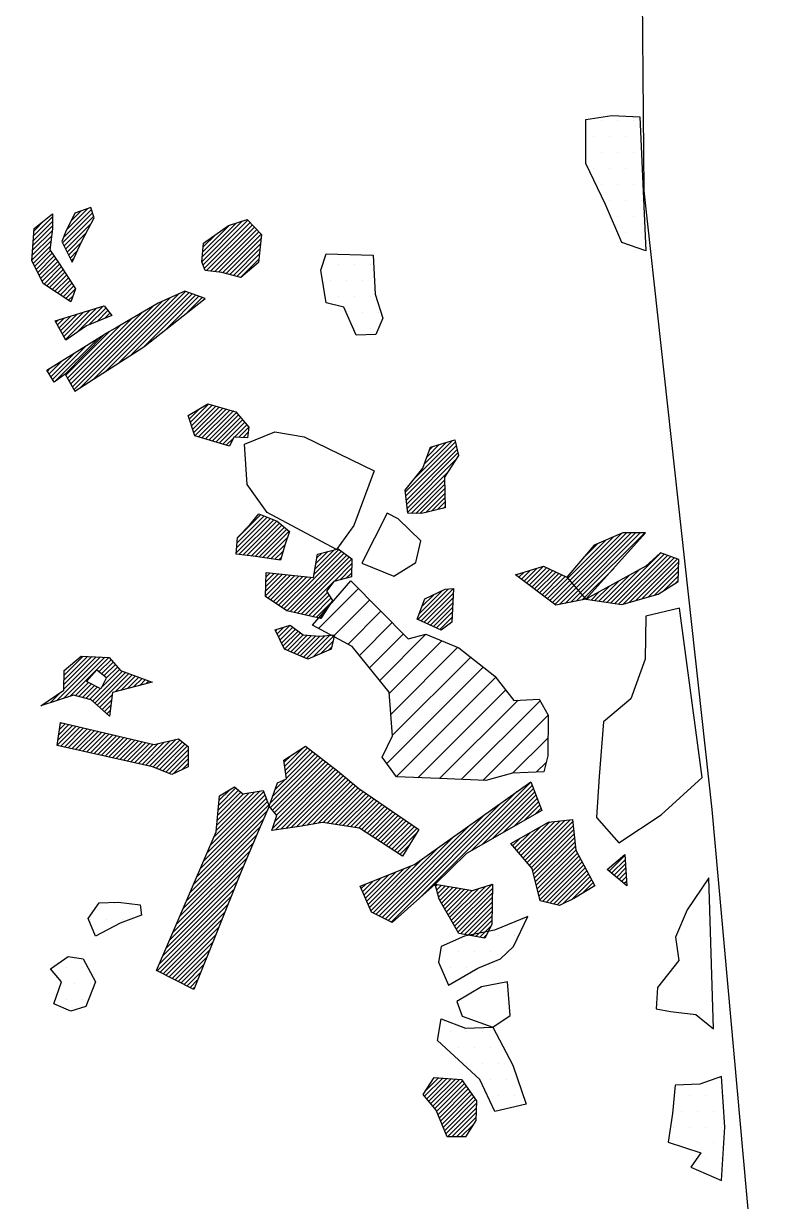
# Model space of a CAD drawing. Header units: metres. Extents: x -8.98 to -4.82, y -17.36 to -14.04.
# Drawn here: x -5.415 to -4.819, y -16.646 to -15.724 of the extents above; entities that cross this region are included whole.
import ezdxf

# ---------------------------------------------------------------- set-up
doc = ezdxf.new("R2010")
doc.units = ezdxf.units.M
doc.header["$LTSCALE"] = 25
doc.header["$MEASUREMENT"] = 0
doc.linetypes.add('STRICHPUNKTX2', pattern=[2, 1, -0.5, 0, -0.5])
doc.layers.get('0').update_dxf_attribs({"linetype": 'CONTINUOUS'})
for name, color, linetype in [('FEUER', 1, 'CONTINUOUS'), ('GRABUNGSGRENZE', 3, 'STRICHPUNKTX2'), ('KNOCHEN', 2, 'CONTINUOUS'), ('KNOCHENSCHRAFF', 2, 'CONTINUOUS'), ('STEINE', 4, 'CONTINUOUS'), ('STEINESCHRAFF', 4, 'CONTINUOUS')]:
    doc.layers.add(name, color=color, linetype=linetype)

# ---------------------------------------------------------------- blocks, each defined once
blk = doc.blocks.new('*X9')
at = {"color": 0}
for p, q in [((-527.567, -1591.055), (-524.366, -1587.854)), ((-527.527, -1590.662), (-524.88, -1588.015)), ((-527.47, -1591.312), (-523.954, -1587.796)), ((-527.371, -1591.567), (-523.78, -1587.976)), ((-527.487, -1590.268), (-525.393, -1588.175)), ((-527.446, -1589.874), (-526.501, -1588.929)), ((-527.187, -1591.736), (-523.607, -1588.157)), ((-526.869, -1591.772), (-523.434, -1588.337)), ((-526.552, -1591.808), (-523.261, -1588.517)), ((-526.234, -1591.844), (-523.088, -1588.698)), ((-525.926, -1591.889), (-522.915, -1588.878)), ((-525.648, -1591.965), (-522.92, -1589.237)), ((-525.371, -1592.041), (-522.965, -1589.636)), ((-525.093, -1592.117), (-523.011, -1590.035)), ((-524.816, -1592.193), (-523.057, -1590.435)), ((-524.538, -1592.269), (-523.103, -1590.834)), ((-528.537, -1603.339), (-527.781, -1602.583)), ((-528.45, -1603.606), (-527.029, -1602.185)), ((-528.364, -1603.873), (-526.752, -1602.262)), ((-528.277, -1604.14), (-526.475, -1602.338)), ((-528.19, -1604.407), (-526.199, -1602.415)), ((-528.099, -1604.669), (-525.922, -1602.492)), ((-527.827, -1604.75), (-525.645, -1602.569)), ((-527.555, -1604.832), (-525.368, -1602.646)), ((-527.283, -1604.913), (-525.092, -1602.722)), ((-527.011, -1604.995), (-524.85, -1602.834)), ((-526.739, -1605.077), (-524.689, -1603.027)), ((-526.467, -1605.158), (-524.528, -1603.219)), ((-526.195, -1605.24), (-524.367, -1603.412)), ((-525.923, -1605.322), (-524.206, -1603.605)), ((-525.013, -1604.765), (-524.045, -1603.797)), ((-524.675, -1604.781), (-523.884, -1603.99)), ((-524.337, -1604.796), (-523.926, -1604.385)), ((-525.651, -1605.403), (-525.086, -1604.838)), ((-523.999, -1604.812), (-523.975, -1604.788)), ((-511.625, -1609.054), (-507.731, -1605.16)), ((-511.588, -1609.371), (-507.66, -1605.443)), ((-510.863, -1607.94), (-507.975, -1605.051)), ((-510.15, -1606.873), (-508.479, -1605.202)), ((-509.939, -1606.309), (-508.984, -1605.353)), ((-509.729, -1605.744), (-509.488, -1605.504)), ((-511.551, -1609.688), (-507.589, -1605.725)), ((-511.514, -1610.005), (-507.517, -1606.008)), ((-511.478, -1610.322), (-507.657, -1606.5)), ((-511.441, -1610.638), (-508.356, -1607.554)), ((-511.165, -1610.716), (-508.579, -1608.13)), ((-510.827, -1610.732), (-508.571, -1608.476)), ((-510.489, -1610.747), (-508.563, -1608.821)), ((-510.067, -1610.679), (-508.555, -1609.167)), ((-509.594, -1610.56), (-508.547, -1609.513)), ((-509.122, -1610.441), (-508.539, -1609.858)), ((-524.843, -1613.434), (-522.441, -1611.032)), ((-524.815, -1613.052), (-522.695, -1610.933)), ((-524.786, -1612.67), (-522.949, -1610.833)), ((-508.65, -1610.322), (-508.531, -1610.204)), ((-524.872, -1613.817), (-522.187, -1611.131)), ((-524.662, -1613.96), (-521.933, -1611.231)), ((-524.345, -1613.997), (-521.679, -1611.33)), ((-524.028, -1614.033), (-521.486, -1611.491)), ((-523.71, -1614.069), (-521.293, -1611.652)), ((-523.397, -1614.109), (-521.101, -1611.813)), ((-523.087, -1614.153), (-520.909, -1611.975)), ((-522.777, -1614.196), (-520.717, -1612.136)), ((-522.467, -1614.24), (-520.871, -1612.644)), ((-522.157, -1614.284), (-521.046, -1613.172)), ((-521.848, -1614.328), (-521.201, -1613.681)), ((-521.132, -1618.208), (-516.623, -1613.699)), ((-520.92, -1618.349), (-516.417, -1613.846)), ((-518.77, -1615.493), (-516.83, -1613.552)), ((-518.7, -1615.069), (-517.235, -1613.604)), ((-518.63, -1614.646), (-517.708, -1613.723)), ((-518.56, -1614.222), (-518.18, -1613.842)), ((-521.538, -1614.371), (-521.355, -1614.188)), ((-520.639, -1618.422), (-516.21, -1613.993)), ((-520.351, -1618.488), (-516.003, -1614.14)), ((-520.064, -1618.554), (-515.811, -1614.301)), ((-517.215, -1616.059), (-515.823, -1614.667)), ((-522.581, -1617.183), (-520.931, -1615.532)), ((-522.572, -1616.82), (-521.25, -1615.497)), ((-522.563, -1616.457), (-521.569, -1615.463)), ((-522.554, -1616.094), (-521.888, -1615.429)), ((-522.544, -1615.731), (-522.207, -1615.394)), ((-522.535, -1615.369), (-522.526, -1615.36)), ((-522.406, -1617.361), (-520.612, -1615.566)), ((-522.194, -1617.502), (-520.292, -1615.601)), ((-521.982, -1617.644), (-519.973, -1615.635)), ((-521.769, -1617.785), (-519.654, -1615.67)), ((-521.557, -1617.926), (-519.335, -1615.704)), ((-516.736, -1615.934), (-515.836, -1615.033)), ((-516.258, -1615.809), (-515.848, -1615.399)), ((-521.344, -1618.067), (-519.016, -1615.739)), ((-519.776, -1618.62), (-517.273, -1616.117)), ((-510.647, -1619.037), (-508.25, -1616.64)), ((-510.404, -1619.147), (-507.867, -1616.61)), ((-519.488, -1618.686), (-517.73, -1616.927)), ((-519.201, -1618.752), (-517.591, -1617.142)), ((-518.913, -1618.818), (-517.453, -1617.357)), ((-510.54, -1618.577), (-508.725, -1616.761)), ((-510.319, -1618.002), (-509.413, -1617.095)), ((-510.161, -1619.258), (-507.878, -1616.974)), ((-509.919, -1619.369), (-507.899, -1617.349)), ((-518.625, -1618.884), (-517.423, -1617.681)), ((-509.676, -1619.48), (-507.92, -1617.724)), ((-509.434, -1619.591), (-507.941, -1618.098)), ((-509.191, -1619.702), (-507.962, -1618.473)), ((-518.338, -1618.949), (-518.054, -1618.665)), ((-508.949, -1619.813), (-507.983, -1618.847)), ((-508.149, -1619.367), (-508.004, -1619.222)), ((-521.779, -1619.916), (-521.657, -1619.794)), ((-521.667, -1620.157), (-521.147, -1619.638)), ((-521.554, -1620.398), (-520.641, -1619.485)), ((-521.441, -1620.639), (-520.439, -1619.636)), ((-521.328, -1620.879), (-520.236, -1619.787)), ((-521.215, -1621.12), (-520.034, -1619.939)), ((-521.103, -1621.361), (-519.832, -1620.09)), ((-520.858, -1621.469), (-519.629, -1620.241)), ((-520.608, -1621.573), (-519.306, -1620.271)), ((-520.358, -1621.677), (-518.978, -1620.297)), ((-520.108, -1621.78), (-518.65, -1620.322)), ((-519.608, -1621.988), (-517.929, -1620.309)), ((-519.358, -1622.091), (-517.541, -1620.274)), ((-518.887, -1621.974), (-517.183, -1620.269)), ((-519.858, -1621.884), (-518.317, -1620.343)), ((-518.279, -1621.719), (-517.286, -1620.726)), ((-517.671, -1621.465), (-517.389, -1621.182)), ((-538.915, -1625.385), (-535.502, -1621.971)), ((-538.394, -1625.217), (-535.163, -1621.986)), ((-538.366, -1624.482), (-535.84, -1621.956)), ((-538.354, -1624.117), (-536.178, -1621.941)), ((-538.343, -1623.752), (-536.517, -1621.926)), ((-538.331, -1623.386), (-536.855, -1621.91)), ((-537.872, -1625.049), (-534.825, -1622.002)), ((-535.588, -1623.119), (-534.652, -1622.182)), ((-536.117, -1625.415), (-533.78, -1623.078)), ((-535.418, -1624.362), (-534.001, -1622.946)), ((-535.392, -1623.275), (-534.489, -1622.373)), ((-535.195, -1623.432), (-534.327, -1622.564)), ((-535.023, -1623.614), (-534.164, -1622.755)), ((-537.467, -1624.998), (-536.435, -1623.966)), ((-535.93, -1625.581), (-533.521, -1623.173)), ((-535.743, -1625.748), (-533.262, -1623.267)), ((-534.341, -1624.7), (-533.003, -1623.362)), ((-533.861, -1624.573), (-532.744, -1623.456)), ((-533.38, -1624.446), (-532.485, -1623.551)), ((-532.9, -1624.319), (-532.226, -1623.646)), ((-532.42, -1624.193), (-531.968, -1623.74)), ((-531.939, -1624.066), (-531.709, -1623.835)), ((-531.459, -1623.939), (-531.45, -1623.93)), ((-539.436, -1625.552), (-538.598, -1624.714)), ((-537.186, -1625.07), (-536.199, -1624.083)), ((-536.905, -1625.142), (-535.963, -1624.201)), ((-536.624, -1625.215), (-535.727, -1624.318)), ((-536.343, -1625.287), (-535.491, -1624.436)), ((-535.556, -1625.914), (-534.57, -1624.929)), ((-539.958, -1625.72), (-539.732, -1625.494)), ((-535.369, -1626.081), (-534.626, -1625.339)), ((-535.182, -1626.247), (-534.683, -1625.748)), ((-534.995, -1626.414), (-534.739, -1626.158)), ((-534.807, -1626.58), (-534.795, -1626.568)), ((-538.869, -1628.874), (-537.388, -1627.393)), ((-538.811, -1628.462), (-537.674, -1627.326)), ((-538.753, -1628.051), (-537.961, -1627.259)), ((-538.695, -1627.639), (-538.247, -1627.192)), ((-538.636, -1627.227), (-538.534, -1627.124)), ((-538.592, -1628.951), (-537.102, -1627.46)), ((-538.303, -1629.016), (-536.815, -1627.527)), ((-538.015, -1629.08), (-536.529, -1627.594)), ((-537.726, -1629.145), (-536.242, -1627.662)), ((-537.437, -1629.21), (-535.956, -1627.729)), ((-537.148, -1629.275), (-535.669, -1627.796)), ((-536.86, -1629.34), (-535.383, -1627.863)), ((-536.571, -1629.404), (-535.097, -1627.93)), ((-536.282, -1629.469), (-534.81, -1627.997)), ((-535.993, -1629.534), (-534.524, -1628.064)), ((-535.705, -1629.599), (-534.237, -1628.132)), ((-535.416, -1629.664), (-533.951, -1628.199)), ((-535.127, -1629.728), (-533.665, -1628.266)), ((-534.838, -1629.793), (-533.378, -1628.333)), ((-534.55, -1629.858), (-533.092, -1628.4)), ((-534.261, -1629.923), (-532.805, -1628.467)), ((-533.972, -1629.987), (-532.519, -1628.535)), ((-533.683, -1630.052), (-532.233, -1628.602)), ((-532.239, -1630.376), (-530.497, -1628.634)), ((-531.951, -1630.441), (-530.029, -1628.519)), ((-531.662, -1630.506), (-529.561, -1628.405)), ((-531.38, -1630.577), (-529.267, -1628.465)), ((-531.127, -1630.678), (-529.07, -1628.621)), ((-533.394, -1630.117), (-531.946, -1628.669)), ((-533.106, -1630.182), (-531.66, -1628.736)), ((-532.817, -1630.247), (-531.373, -1628.803)), ((-532.528, -1630.311), (-530.965, -1628.749)), ((-530.874, -1630.779), (-528.874, -1628.778)), ((-530.621, -1630.88), (-528.677, -1628.935)), ((-530.369, -1630.98), (-528.628, -1629.24)), ((-522.03, -1632.895), (-518.688, -1629.553)), ((-521.068, -1630.519), (-519.603, -1629.053)), ((-521.025, -1630.829), (-519.286, -1629.091)), ((-520.981, -1631.139), (-519.087, -1629.245)), ((-520.938, -1631.449), (-518.888, -1629.399)), ((-530.116, -1631.081), (-528.627, -1629.593)), ((-529.802, -1631.12), (-528.627, -1629.946)), ((-529.119, -1630.791), (-528.626, -1630.299)), ((-522.228, -1633.447), (-518.489, -1629.707)), ((-522.2, -1633.771), (-518.289, -1629.861)), ((-522.036, -1633.962), (-518.09, -1630.015)), ((-521.873, -1634.152), (-517.891, -1630.17)), ((-521.854, -1634.84), (-517.492, -1630.478)), ((-521.709, -1634.342), (-517.691, -1630.324)), ((-521.111, -1630.208), (-520.581, -1629.678)), ((-522.041, -1635.381), (-517.292, -1630.632)), ((-521.803, -1635.496), (-517.093, -1630.786)), ((-521.391, -1635.438), (-516.895, -1630.942)), ((-520.98, -1635.38), (-516.7, -1631.101)), ((-520.568, -1635.322), (-516.506, -1631.259)), ((-526.241, -1633.57), (-524.893, -1632.222)), ((-521.832, -1632.343), (-521.051, -1631.562)), ((-520.156, -1635.264), (-516.311, -1631.418)), ((-519.738, -1635.199), (-516.116, -1631.577)), ((-519.311, -1635.125), (-515.921, -1631.736)), ((-518.883, -1635.051), (-515.727, -1631.895)), ((-518.456, -1634.977), (-515.532, -1632.053)), ((-518.055, -1634.93), (-515.337, -1632.212)), ((-512.754, -1642.71), (-501.808, -1631.765)), ((-510.637, -1640.947), (-501.709, -1632.02)), ((-506.455, -1637.119), (-501.611, -1632.274)), ((-527.401, -1637.912), (-522.532, -1633.043)), ((-527.135, -1637.292), (-522.628, -1632.786)), ((-526.868, -1636.672), (-522.725, -1632.529)), ((-526.601, -1636.051), (-523.022, -1632.472)), ((-526.415, -1635.512), (-523.444, -1632.541)), ((-526.38, -1635.123), (-523.866, -1632.61)), ((-526.345, -1634.735), (-524.289, -1632.679)), ((-526.311, -1634.347), (-524.51, -1632.546)), ((-526.276, -1633.959), (-524.701, -1632.384)), ((-526.207, -1633.182), (-525.382, -1632.358)), ((-517.749, -1634.978), (-515.132, -1632.361)), ((-517.443, -1635.026), (-514.922, -1632.504)), ((-517.138, -1635.073), (-514.712, -1632.648)), ((-516.832, -1635.121), (-514.502, -1632.791)), ((-516.526, -1635.169), (-514.292, -1632.934)), ((-516.22, -1635.217), (-514.081, -1633.078)), ((-515.914, -1635.264), (-513.871, -1633.221)), ((-512.99, -1642.593), (-502.9, -1632.503)), ((-505.631, -1636.648), (-501.512, -1632.529)), ((-504.806, -1636.177), (-501.413, -1632.784)), ((-503.982, -1635.707), (-501.314, -1633.038)), ((-528.202, -1639.773), (-522.467, -1634.039)), ((-527.935, -1639.153), (-522.338, -1633.557)), ((-527.668, -1638.533), (-522.435, -1633.3)), ((-515.609, -1635.312), (-513.661, -1633.365)), ((-515.303, -1635.36), (-513.451, -1633.508)), ((-515.063, -1635.473), (-513.241, -1633.652)), ((-514.848, -1635.613), (-513.031, -1633.795)), ((-514.634, -1635.752), (-512.821, -1633.938)), ((-514.42, -1635.891), (-512.61, -1634.082)), ((-513.226, -1642.475), (-504.127, -1633.377)), ((-503.158, -1635.236), (-501.215, -1633.293)), ((-502.334, -1634.765), (-501.116, -1633.548)), ((-501.509, -1634.294), (-501.017, -1633.802)), ((-528.468, -1640.394), (-522.73, -1634.656)), ((-514.205, -1636.03), (-512.4, -1634.225)), ((-513.991, -1636.169), (-512.19, -1634.369)), ((-513.776, -1636.308), (-511.98, -1634.512)), ((-513.562, -1636.448), (-511.77, -1634.655)), ((-513.462, -1642.358), (-505.354, -1634.25)), ((-513.348, -1636.587), (-511.56, -1634.799)), ((-513.133, -1636.726), (-511.35, -1634.942)), ((-512.919, -1636.865), (-511.139, -1635.086)), ((-502.756, -1637.308), (-500.326, -1634.879)), ((-502.591, -1637.497), (-499.929, -1634.836)), ((-502.426, -1637.686), (-499.532, -1634.792)), ((-502.262, -1637.875), (-499.135, -1634.749)), ((-502.097, -1638.064), (-498.738, -1634.705)), ((-501.933, -1638.253), (-498.536, -1634.856)), ((-529.002, -1641.634), (-523.258, -1635.891)), ((-528.735, -1641.014), (-522.994, -1635.273)), ((-513.934, -1642.122), (-507.809, -1635.997)), ((-513.698, -1642.24), (-506.581, -1635.124)), ((-512.705, -1637.004), (-510.929, -1635.229)), ((-512.49, -1637.144), (-510.719, -1635.372)), ((-512.276, -1637.283), (-510.761, -1635.768)), ((-503.085, -1636.931), (-501.854, -1635.699)), ((-502.92, -1637.12), (-501.029, -1635.229)), ((-501.768, -1638.442), (-498.501, -1635.175)), ((-501.664, -1638.692), (-498.467, -1635.494)), ((-501.595, -1638.976), (-498.432, -1635.813)), ((-529.269, -1642.255), (-523.524, -1636.51)), ((-514.17, -1642.005), (-509.036, -1636.871)), ((-512.061, -1637.422), (-511.309, -1636.669)), ((-503.249, -1636.742), (-502.678, -1636.17)), ((-501.526, -1639.261), (-498.398, -1636.133)), ((-501.458, -1639.546), (-498.363, -1636.452)), ((-501.389, -1639.831), (-498.329, -1636.771)), ((-529.802, -1643.495), (-524.055, -1637.748)), ((-529.535, -1642.875), (-523.789, -1637.129)), ((-514.341, -1641.823), (-510.263, -1637.744)), ((-501.32, -1640.115), (-498.292, -1637.087)), ((-501.251, -1640.4), (-498.169, -1637.318)), ((-501.182, -1640.685), (-498.047, -1637.549)), ((-501.113, -1640.97), (-497.924, -1637.781)), ((-495.694, -1638.732), (-494.468, -1637.506)), ((-495.501, -1638.892), (-494.447, -1637.839)), ((-530.069, -1644.116), (-524.321, -1638.367)), ((-514.553, -1641.327), (-511.788, -1638.563)), ((-514.447, -1641.575), (-511.199, -1638.327)), ((-500.895, -1641.104), (-497.802, -1638.012)), ((-500.608, -1641.171), (-497.68, -1638.243)), ((-500.32, -1641.237), (-497.557, -1638.474)), ((-500.033, -1641.304), (-497.435, -1638.705)), ((-495.307, -1639.053), (-494.426, -1638.171)), ((-495.114, -1639.213), (-494.404, -1638.503)), ((-530.603, -1645.356), (-524.812, -1639.566)), ((-530.336, -1644.736), (-524.575, -1638.976)), ((-514.976, -1640.336), (-514.143, -1639.503)), ((-514.87, -1640.584), (-513.554, -1639.268)), ((-514.764, -1640.832), (-512.965, -1639.033)), ((-514.658, -1641.079), (-512.377, -1638.798)), ((-499.746, -1641.37), (-497.313, -1638.936)), ((-499.318, -1641.295), (-497.19, -1639.168)), ((-498.638, -1640.969), (-497.068, -1639.399)), ((-497.805, -1640.49), (-496.946, -1639.63)), ((-494.921, -1639.373), (-494.383, -1638.835)), ((-494.728, -1639.534), (-494.362, -1639.168)), ((-494.535, -1639.694), (-494.34, -1639.5)), ((-530.869, -1645.977), (-525.05, -1640.157)), ((-515.081, -1640.088), (-514.731, -1639.738)), ((-509.253, -1639.917), (-509.113, -1639.776)), ((-509.18, -1640.197), (-508.808, -1639.825)), ((-509.106, -1640.477), (-508.503, -1639.874)), ((-509.033, -1640.757), (-508.199, -1639.923)), ((-508.936, -1641.014), (-507.894, -1639.972)), ((-508.808, -1641.24), (-507.589, -1640.021)), ((-508.68, -1641.465), (-507.289, -1640.074)), ((-508.552, -1641.69), (-506.994, -1640.132)), ((-508.424, -1641.916), (-506.699, -1640.191)), ((-508.296, -1642.141), (-506.404, -1640.249)), ((-508.168, -1642.367), (-505.889, -1640.088)), ((-508.04, -1642.592), (-505.366, -1639.918)), ((-507.911, -1642.818), (-504.842, -1639.749)), ((-507.783, -1643.043), (-504.819, -1640.079)), ((-507.655, -1643.269), (-504.824, -1640.438)), ((-496.887, -1639.925), (-496.823, -1639.861)), ((-494.342, -1639.855), (-494.319, -1639.832)), ((-531.064, -1646.525), (-525.287, -1640.748)), ((-530.829, -1646.644), (-525.524, -1641.338)), ((-507.527, -1643.494), (-504.829, -1640.796)), ((-507.32, -1643.64), (-504.835, -1641.155)), ((-507.018, -1643.693), (-504.84, -1641.514)), ((-530.594, -1646.762), (-525.761, -1641.929)), ((-506.717, -1643.745), (-504.845, -1641.873)), ((-506.416, -1643.797), (-504.85, -1642.231)), ((-530.36, -1646.881), (-525.998, -1642.52)), ((-530.125, -1647), (-526.235, -1643.111)), ((-506.115, -1643.849), (-504.855, -1642.59)), ((-505.813, -1643.902), (-504.914, -1643.002)), ((-529.89, -1647.119), (-526.473, -1643.701)), ((-529.656, -1647.238), (-526.71, -1644.292)), ((-505.512, -1643.954), (-505.3, -1643.741)), ((-529.421, -1647.357), (-526.947, -1644.883)), ((-529.187, -1647.476), (-527.184, -1645.473)), ((-528.952, -1647.595), (-527.421, -1646.064)), ((-528.717, -1647.714), (-527.658, -1646.655)), ((-528.483, -1647.833), (-527.895, -1647.246)), ((-528.248, -1647.952), (-528.133, -1647.836)), ((-510.125, -1656.345), (-508.708, -1654.928)), ((-510.052, -1655.919), (-509.038, -1654.905)), ((-509.964, -1656.538), (-508.377, -1654.951)), ((-509.803, -1656.73), (-508.047, -1654.974)), ((-509.642, -1656.923), (-507.716, -1654.997)), ((-509.481, -1657.116), (-507.386, -1655.02)), ((-509.391, -1654.904), (-509.369, -1654.882)), ((-509.32, -1657.308), (-507.156, -1655.144)), ((-509.181, -1657.522), (-507.011, -1655.352)), ((-509.077, -1657.772), (-506.865, -1655.56)), ((-508.973, -1658.021), (-506.72, -1655.768)), ((-508.869, -1658.271), (-506.574, -1655.976)), ((-508.765, -1658.52), (-506.429, -1656.185)), ((-508.661, -1658.77), (-506.283, -1656.393)), ((-508.557, -1659.02), (-506.138, -1656.601)), ((-508.453, -1659.269), (-506.067, -1656.883)), ((-508.347, -1659.517), (-506.078, -1657.248)), ((-507.993, -1659.516), (-506.09, -1657.613)), ((-507.639, -1659.516), (-506.101, -1657.978)), ((-507.285, -1659.515), (-506.287, -1658.518)), ((-506.93, -1659.515), (-506.91, -1659.494))]:
    blk.add_line(p, q, dxfattribs=at)
blk = doc.blocks.new('*X10')
at = {"color": 0}
for p, q in [((-547.382, -1584.354), (-545.434, -1582.406)), ((-547.296, -1583.915), (-545.65, -1582.269)), ((-547.211, -1583.476), (-546.128, -1582.393)), ((-547.125, -1583.037), (-546.605, -1582.517)), ((-547.553, -1585.232), (-545.324, -1583.003)), ((-547.543, -1585.576), (-545.269, -1583.302)), ((-547.467, -1584.793), (-545.379, -1582.704)), ((-551.703, -1586.2), (-549.843, -1584.341)), ((-551.669, -1585.813), (-549.941, -1584.084)), ((-551.636, -1585.426), (-550.21, -1584.001)), ((-551.602, -1585.039), (-550.48, -1583.917)), ((-551.569, -1584.652), (-550.75, -1583.833)), ((-551.535, -1584.265), (-551.02, -1583.749)), ((-551.502, -1583.878), (-551.289, -1583.665)), ((-547.403, -1585.789), (-545.214, -1583.601)), ((-547.262, -1586.002), (-545.159, -1583.899)), ((-547.122, -1586.215), (-545.105, -1584.198)), ((-551.77, -1586.974), (-549.833, -1585.038)), ((-551.736, -1586.587), (-549.838, -1584.689)), ((-546.981, -1586.428), (-545.039, -1584.486)), ((-546.841, -1586.641), (-544.889, -1584.689)), ((-546.7, -1586.854), (-544.738, -1584.893)), ((-546.56, -1587.067), (-544.588, -1585.096)), ((-546.419, -1587.28), (-544.438, -1585.299)), ((-551.701, -1587.259), (-549.828, -1585.386)), ((-551.597, -1587.509), (-549.823, -1585.735)), ((-551.493, -1587.758), (-549.818, -1586.083)), ((-546.279, -1587.493), (-544.288, -1585.502)), ((-546.138, -1587.706), (-544.137, -1585.706)), ((-545.998, -1587.92), (-543.987, -1585.909)), ((-545.857, -1588.133), (-543.837, -1586.112)), ((-551.39, -1588.008), (-549.813, -1586.432)), ((-551.286, -1588.258), (-549.808, -1586.78)), ((-551.182, -1588.508), (-549.803, -1587.128)), ((-545.717, -1588.346), (-543.686, -1586.315)), ((-545.576, -1588.559), (-543.536, -1586.519)), ((-545.436, -1588.772), (-543.386, -1586.722)), ((-545.295, -1588.985), (-543.236, -1586.925)), ((-545.108, -1589.151), (-543.085, -1587.129)), ((-538.407, -1589.167), (-536.188, -1586.949)), ((-538.124, -1588.532), (-536.47, -1586.877)), ((-537.797, -1587.851), (-537.024, -1587.078)), ((-550.695, -1588.374), (-549.798, -1587.477)), ((-550.132, -1588.165), (-549.793, -1587.825)), ((-544.901, -1589.297), (-542.935, -1587.332)), ((-544.693, -1589.444), (-542.838, -1587.588)), ((-544.486, -1589.59), (-542.751, -1587.855)), ((-540.742, -1589.381), (-539.242, -1587.881)), ((-540.712, -1588.998), (-539.242, -1587.528)), ((-540.682, -1588.614), (-539.868, -1587.801)), ((-538.461, -1589.575), (-536.103, -1587.218)), ((-538.343, -1589.811), (-536.019, -1587.487)), ((-538.225, -1590.046), (-536.196, -1588.017)), ((-544.279, -1589.736), (-542.664, -1588.121)), ((-544.071, -1589.882), (-542.577, -1588.388)), ((-543.864, -1590.028), (-542.49, -1588.654)), ((-543.657, -1590.175), (-542.403, -1588.921)), ((-540.802, -1590.149), (-539.256, -1588.602)), ((-540.772, -1589.765), (-539.241, -1588.234)), ((-538.106, -1590.281), (-536.588, -1588.763)), ((-543.449, -1590.321), (-542.316, -1589.187)), ((-543.242, -1590.467), (-542.553, -1589.778)), ((-540.862, -1590.916), (-539.355, -1589.409)), ((-540.832, -1590.532), (-539.306, -1589.006)), ((-540.767, -1591.174), (-539.405, -1589.812)), ((-537.988, -1590.517), (-536.973, -1589.501)), ((-540.646, -1591.407), (-539.405, -1590.166)), ((-540.526, -1591.64), (-539.263, -1590.377)), ((-540.405, -1591.873), (-539.121, -1590.589)), ((-540.285, -1592.106), (-538.98, -1590.801)), ((-537.87, -1590.752), (-537.282, -1590.164)), ((-537.752, -1590.988), (-537.592, -1590.827)), ((-540.165, -1592.34), (-538.838, -1591.013)), ((-540.044, -1592.573), (-538.697, -1591.225)), ((-539.906, -1592.788), (-538.559, -1591.441)), ((-539.694, -1592.929), (-538.42, -1591.656)), ((-539.481, -1593.07), (-538.282, -1591.871)), ((-539.269, -1593.212), (-538.143, -1592.086)), ((-539.056, -1593.353), (-538.005, -1592.301)), ((-538.844, -1593.494), (-537.867, -1592.516)), ((-572.659, -1593.722), (-572.311, -1593.374)), ((-572.464, -1593.88), (-571.364, -1592.779)), ((-572.269, -1594.039), (-571.181, -1592.95)), ((-572.074, -1594.197), (-570.998, -1593.121)), ((-571.879, -1594.356), (-570.816, -1593.292)), ((-571.684, -1594.514), (-570.633, -1593.463)), ((-538.632, -1593.635), (-537.728, -1592.732)), ((-538.419, -1593.776), (-537.59, -1592.947)), ((-538.207, -1593.917), (-537.451, -1593.162)), ((-536.032, -1600.228), (-529.373, -1593.568)), ((-535.04, -1599.589), (-528.827, -1593.376)), ((-534.047, -1598.95), (-528.566, -1593.469)), ((-533.055, -1598.311), (-528.305, -1593.561)), ((-571.489, -1594.673), (-570.45, -1593.634)), ((-571.294, -1594.831), (-570.268, -1593.805)), ((-571.099, -1594.99), (-570.085, -1593.976)), ((-570.904, -1595.149), (-569.902, -1594.147)), ((-570.722, -1595.32), (-569.72, -1594.317)), ((-570.568, -1595.519), (-569.537, -1594.488)), ((-537.994, -1594.058), (-537.636, -1593.7)), ((-537.687, -1600.822), (-531.376, -1594.511)), ((-537.557, -1601.046), (-530.637, -1594.126)), ((-537.362, -1596.608), (-535.255, -1594.501)), ((-537.024, -1600.867), (-530.005, -1593.847)), ((-532.042, -1597.652), (-528.043, -1593.653)), ((-530.36, -1596.323), (-527.782, -1593.745)), ((-528.678, -1594.995), (-527.521, -1593.838)), ((-570.413, -1595.718), (-569.354, -1594.659)), ((-570.258, -1595.916), (-569.172, -1594.83)), ((-570.103, -1596.115), (-568.989, -1595.001)), ((-569.948, -1596.314), (-568.806, -1595.172)), ((-569.793, -1596.512), (-568.624, -1595.343)), ((-538.856, -1595.981), (-538.323, -1595.447)), ((-538.733, -1596.211), (-537.811, -1595.29)), ((-538.609, -1596.441), (-537.3, -1595.132)), ((-538.486, -1596.671), (-536.789, -1594.974)), ((-538.363, -1596.902), (-536.278, -1594.817)), ((-538.24, -1597.132), (-535.767, -1594.659)), ((-537.816, -1600.598), (-532.237, -1595.019)), ((-536.391, -1595.99), (-535.063, -1594.663)), ((-535.789, -1595.742), (-534.906, -1594.859)), ((-535.188, -1595.495), (-534.749, -1595.055)), ((-569.639, -1596.711), (-568.441, -1595.514)), ((-569.484, -1596.91), (-568.258, -1595.684)), ((-569.329, -1597.109), (-568.084, -1595.864)), ((-569.174, -1597.307), (-567.934, -1596.067)), ((-569.019, -1597.506), (-567.784, -1596.271)), ((-538.979, -1595.75), (-538.834, -1595.605)), ((-538.076, -1600.15), (-533.959, -1596.034)), ((-537.946, -1600.374), (-533.098, -1595.526)), ((-568.864, -1597.705), (-567.634, -1596.475)), ((-568.71, -1597.903), (-567.485, -1596.678)), ((-568.555, -1598.102), (-567.335, -1596.882)), ((-568.4, -1598.301), (-567.185, -1597.086)), ((-568.245, -1598.5), (-567.035, -1597.29)), ((-539.007, -1600.374), (-535.628, -1596.995)), ((-538.205, -1599.926), (-534.767, -1596.488)), ((-568.09, -1598.698), (-566.885, -1597.493)), ((-567.935, -1598.897), (-566.735, -1597.697)), ((-567.78, -1599.096), (-566.585, -1597.901)), ((-567.626, -1599.294), (-566.435, -1598.104)), ((-539.376, -1600.036), (-537.525, -1598.185)), ((-539.242, -1600.255), (-536.576, -1597.59)), ((-567.471, -1599.493), (-566.286, -1598.308)), ((-567.316, -1599.692), (-566.136, -1598.512)), ((-567.161, -1599.891), (-565.986, -1598.715)), ((-567.006, -1600.089), (-565.836, -1598.919)), ((-566.851, -1600.288), (-565.686, -1599.123)), ((-539.51, -1599.817), (-538.473, -1598.78)), ((-566.697, -1600.487), (-565.536, -1599.326)), ((-566.556, -1600.7), (-565.386, -1599.53)), ((-566.416, -1600.913), (-565.235, -1599.732)), ((-566.276, -1601.127), (-565.082, -1599.933)), ((-539.645, -1599.598), (-539.422, -1599.375)), ((-566.136, -1601.341), (-564.93, -1600.134)), ((-565.996, -1601.554), (-564.777, -1600.335)), ((-565.857, -1601.768), (-564.625, -1600.536)), ((-565.717, -1601.982), (-564.472, -1600.737)), ((-565.577, -1602.195), (-564.319, -1600.938)), ((-565.437, -1602.409), (-564.167, -1601.139)), ((-565.297, -1602.623), (-564.014, -1601.34)), ((-565.157, -1602.837), (-563.861, -1601.541)), ((-565.017, -1603.05), (-563.709, -1601.741)), ((-564.878, -1603.264), (-563.556, -1601.942)), ((-564.738, -1603.478), (-563.403, -1602.143)), ((-564.598, -1603.691), (-563.251, -1602.344)), ((-564.458, -1603.905), (-563.098, -1602.545)), ((-564.318, -1604.119), (-562.945, -1602.746)), ((-564.178, -1604.332), (-562.793, -1602.947)), ((-564.039, -1604.546), (-562.64, -1603.148)), ((-563.899, -1604.76), (-562.488, -1603.349)), ((-563.759, -1604.974), (-562.335, -1603.55)), ((-563.619, -1605.188), (-562.182, -1603.751)), ((-563.492, -1605.414), (-562.03, -1603.951)), ((-563.364, -1605.64), (-561.877, -1604.152)), ((-563.237, -1605.866), (-561.724, -1604.353)), ((-563.109, -1606.092), (-561.572, -1604.554)), ((-562.982, -1606.318), (-561.419, -1604.755)), ((-562.854, -1606.544), (-561.28, -1604.97)), ((-562.727, -1606.77), (-561.16, -1605.203)), ((-562.599, -1606.996), (-561.04, -1605.437)), ((-562.472, -1607.222), (-560.92, -1605.67)), ((-562.344, -1607.448), (-560.8, -1605.904)), ((-562.217, -1607.674), (-560.68, -1606.137)), ((-562.089, -1607.9), (-560.56, -1606.371)), ((-561.962, -1608.126), (-560.44, -1606.604)), ((-561.834, -1608.352), (-560.32, -1606.838)), ((-561.707, -1608.578), (-560.2, -1607.071)), ((-561.579, -1608.804), (-560.079, -1607.305)), ((-561.452, -1609.03), (-559.959, -1607.538)), ((-561.324, -1609.256), (-559.839, -1607.772)), ((-561.197, -1609.483), (-559.719, -1608.005)), ((-561.069, -1609.709), (-559.599, -1608.239)), ((-560.942, -1609.935), (-559.479, -1608.472)), ((-560.814, -1610.161), (-559.359, -1608.706)), ((-560.687, -1610.387), (-559.239, -1608.939)), ((-560.559, -1610.613), (-559.141, -1609.194)), ((-560.432, -1610.839), (-559.061, -1609.468)), ((-560.304, -1611.065), (-558.981, -1609.742)), ((-560.177, -1611.291), (-558.901, -1610.016)), ((-559.789, -1611.257), (-558.822, -1610.29)), ((-559.327, -1611.148), (-558.742, -1610.563)), ((-558.865, -1611.04), (-558.662, -1610.837)), ((-498.928, -1615.803), (-495.969, -1612.845)), ((-498.765, -1615.994), (-495.345, -1612.574)), ((-498.602, -1616.184), (-494.721, -1612.303)), ((-498.439, -1616.375), (-494.321, -1612.257)), ((-498.276, -1616.565), (-493.967, -1612.256)), ((-498.113, -1616.756), (-493.613, -1612.255)), ((-497.95, -1616.947), (-493.258, -1612.255)), ((-497.787, -1617.137), (-492.904, -1612.254)), ((-497.725, -1614.247), (-496.594, -1613.115)), ((-495.561, -1617.74), (-491.654, -1613.833)), ((-495.252, -1617.784), (-491.394, -1613.926)), ((-494.943, -1617.829), (-491.133, -1614.018)), ((-494.589, -1617.829), (-490.872, -1614.111)), ((-494.093, -1617.686), (-490.611, -1614.204)), ((-493.597, -1617.543), (-490.35, -1614.296)), ((-493.101, -1617.401), (-490.235, -1614.534)), ((-502.95, -1615.583), (-502.847, -1615.48)), ((-502.749, -1615.735), (-502.339, -1615.325)), ((-502.547, -1615.887), (-501.831, -1615.171)), ((-502.346, -1616.039), (-501.323, -1615.016)), ((-502.145, -1616.191), (-500.822, -1614.868)), ((-501.943, -1616.344), (-500.581, -1614.982)), ((-501.742, -1616.496), (-500.341, -1615.095)), ((-501.54, -1616.648), (-500.1, -1615.208)), ((-501.339, -1616.8), (-499.86, -1615.321)), ((-501.138, -1616.952), (-499.619, -1615.434)), ((-500.936, -1617.104), (-499.379, -1615.547)), ((-500.735, -1617.257), (-499.138, -1615.66)), ((-497.624, -1617.328), (-495.332, -1615.036)), ((-496.18, -1617.651), (-494.077, -1615.549)), ((-495.87, -1617.695), (-493.28, -1615.105)), ((-492.605, -1617.258), (-490.245, -1614.898)), ((-492.109, -1617.115), (-490.255, -1615.262)), ((-491.406, -1616.766), (-490.265, -1615.625)), ((-500.534, -1617.409), (-498.928, -1615.803)), ((-500.332, -1617.561), (-498.765, -1615.994)), ((-500.131, -1617.713), (-498.602, -1616.184)), ((-499.929, -1617.865), (-498.439, -1616.375)), ((-499.578, -1617.867), (-498.276, -1616.565)), ((-496.798, -1617.562), (-495.671, -1616.436)), ((-496.489, -1617.606), (-494.874, -1615.992)), ((-490.487, -1616.201), (-490.275, -1615.989)), ((-499.137, -1617.78), (-498.113, -1616.756)), ((-498.697, -1617.693), (-497.95, -1616.947)), ((-498.256, -1617.606), (-497.787, -1617.137)), ((-497.816, -1617.519), (-497.624, -1617.328)), ((-497.416, -1617.473), (-497.265, -1617.323)), ((-497.107, -1617.518), (-496.468, -1616.879))]:
    blk.add_line(p, q, dxfattribs=at)
blk = doc.blocks.new('*X15')
at = {"color": 0}
for p, q in [((-518.424, -1619.743), (-515.303, -1616.622)), ((-517.275, -1620.362), (-514.423, -1617.509)), ((-516.127, -1620.981), (-513.542, -1618.397)), ((-515.231, -1621.853), (-512.662, -1619.284)), ((-514.436, -1622.826), (-511.782, -1620.172)), ((-513.641, -1623.799), (-510.028, -1620.186)), ((-512.882, -1624.808), (-508.774, -1620.7)), ((-512.757, -1626.45), (-507.521, -1621.214)), ((-512.632, -1628.093), (-506.52, -1621.981)), ((-513.08, -1630.308), (-505.537, -1622.765)), ((-512.33, -1631.327), (-504.57, -1623.567)), ((-510.652, -1631.416), (-503.792, -1624.556)), ((-508.959, -1631.491), (-502.817, -1625.349)), ((-507.26, -1631.56), (-501.094, -1625.394)), ((-505.561, -1631.629), (-500.458, -1626.525)), ((-503.238, -1631.074), (-500.478, -1628.314)), ((-501.391, -1630.994), (-500.626, -1630.229))]:
    blk.add_line(p, q, dxfattribs=at)
blk = doc.blocks.new('*X16')
at = {"color": 0}
for p, q in [((-497.5, -1580), (-497.5, -1580)), ((-496.25, -1580), (-496.25, -1580)), ((-495, -1580), (-495, -1580)), ((-493.75, -1580), (-493.75, -1580)), ((-496.875, -1581.25), (-496.875, -1581.25)), ((-495.625, -1581.25), (-495.625, -1581.25)), ((-494.375, -1581.25), (-494.375, -1581.25)), ((-497.5, -1582.5), (-497.5, -1582.5)), ((-496.25, -1582.5), (-496.25, -1582.5)), ((-495, -1582.5), (-495, -1582.5)), ((-493.75, -1582.5), (-493.75, -1582.5)), ((-496.875, -1583.75), (-496.875, -1583.75)), ((-495.625, -1583.75), (-495.625, -1583.75)), ((-494.375, -1583.75), (-494.375, -1583.75)), ((-493.125, -1583.75), (-493.125, -1583.75)), ((-496.25, -1585), (-496.25, -1585)), ((-495, -1585), (-495, -1585)), ((-493.75, -1585), (-493.75, -1585)), ((-495.625, -1586.25), (-495.625, -1586.25)), ((-494.375, -1586.25), (-494.375, -1586.25)), ((-493.125, -1586.25), (-493.125, -1586.25)), ((-495, -1587.5), (-495, -1587.5)), ((-493.75, -1587.5), (-493.75, -1587.5)), ((-494.375, -1588.75), (-494.375, -1588.75)), ((-493.125, -1588.75), (-493.125, -1588.75)), ((-516.875, -1591.25), (-516.875, -1591.25)), ((-515.625, -1591.25), (-515.625, -1591.25)), ((-514.375, -1591.25), (-514.375, -1591.25)), ((-517.5, -1592.5), (-517.5, -1592.5)), ((-516.25, -1592.5), (-516.25, -1592.5)), ((-515, -1592.5), (-515, -1592.5)), ((-516.875, -1593.75), (-516.875, -1593.75)), ((-515.625, -1593.75), (-515.625, -1593.75)), ((-514.375, -1593.75), (-514.375, -1593.75)), ((-516.25, -1595), (-516.25, -1595)), ((-515, -1595), (-515, -1595)), ((-513.75, -1595), (-513.75, -1595)), ((-515.625, -1596.25), (-515.625, -1596.25)), ((-514.375, -1596.25), (-514.375, -1596.25)), ((-534.375, -1641.25), (-534.375, -1641.25)), ((-536.25, -1642.5), (-536.25, -1642.5)), ((-535, -1642.5), (-535, -1642.5)), ((-533.75, -1642.5), (-533.75, -1642.5)), ((-502.5, -1642.5), (-502.5, -1642.5)), ((-505.625, -1643.75), (-505.625, -1643.75)), ((-504.375, -1643.75), (-504.375, -1643.75)), ((-503.125, -1643.75), (-503.125, -1643.75)), ((-508.75, -1645), (-508.75, -1645)), ((-507.5, -1645), (-507.5, -1645)), ((-506.25, -1645), (-506.25, -1645)), ((-505, -1645), (-505, -1645)), ((-503.75, -1645), (-503.75, -1645)), ((-538.125, -1646.25), (-538.125, -1646.25)), ((-536.875, -1646.25), (-536.875, -1646.25)), ((-508.125, -1646.25), (-508.125, -1646.25)), ((-506.875, -1646.25), (-506.875, -1646.25)), ((-537.5, -1647.5), (-537.5, -1647.5)), ((-536.25, -1647.5), (-536.25, -1647.5)), ((-538.125, -1648.75), (-538.125, -1648.75)), ((-536.875, -1648.75), (-536.875, -1648.75)), ((-508.125, -1651.25), (-508.125, -1651.25)), ((-506.875, -1651.25), (-506.875, -1651.25)), ((-505.625, -1651.25), (-505.625, -1651.25)), ((-507.5, -1652.5), (-507.5, -1652.5)), ((-506.25, -1652.5), (-506.25, -1652.5)), ((-505, -1652.5), (-505, -1652.5)), ((-506.875, -1653.75), (-506.875, -1653.75)), ((-505.625, -1653.75), (-505.625, -1653.75)), ((-504.375, -1653.75), (-504.375, -1653.75)), ((-505, -1655), (-505, -1655)), ((-503.75, -1655), (-503.75, -1655)), ((-504.375, -1656.25), (-504.375, -1656.25)), ((-503.125, -1656.25), (-503.125, -1656.25)), ((-489.375, -1656.25), (-489.375, -1656.25)), ((-488.125, -1656.25), (-488.125, -1656.25)), ((-486.875, -1656.25), (-486.875, -1656.25)), ((-490, -1657.5), (-490, -1657.5)), ((-488.75, -1657.5), (-488.75, -1657.5)), ((-487.5, -1657.5), (-487.5, -1657.5)), ((-490.625, -1658.75), (-490.625, -1658.75)), ((-489.375, -1658.75), (-489.375, -1658.75)), ((-488.125, -1658.75), (-488.125, -1658.75)), ((-486.875, -1658.75), (-486.875, -1658.75)), ((-490, -1660), (-490, -1660)), ((-488.75, -1660), (-488.75, -1660)), ((-487.5, -1660), (-487.5, -1660)), ((-488.125, -1661.25), (-488.125, -1661.25)), ((-486.875, -1661.25), (-486.875, -1661.25)), ((-487.5, -1662.5), (-487.5, -1662.5))]:
    blk.add_line(p, q, dxfattribs=at)

msp = doc.modelspace()

# ---------------------------------------------------------------- linework, layer by layer
at = {"layer": 'GRABUNGSGRENZE', "flags": 128}
msp.add_lwpolyline([(-6.4991, -14.7113), (-6.22222, -14.77573), (-5.88982, -14.8761), (-5.67368, -14.92672), (-4.93486, -15.20684), (-4.92975, -15.85502), (-4.8765, -16.33903), (-4.81893, -16.97948), (-4.95853, -16.99295), (-5.07979, -17.00639), (-5.15618, -17.03811), (-5.15302, -17.09874), (-5.15302, -17.09874), (-5.11698, -17.33564), (-5.57048, -17.3491), (-6.50677, -17.35045)], dxfattribs=at)
at = {"layer": 'KNOCHEN'}
for points in [[(-5.37708, -15.91076), (-5.36946, -15.89444), (-5.35981, -15.87608), (-5.36237, -15.86793), (-5.3751, -15.87254), (-5.38221, -15.88732), (-5.38526, -15.89446), (-5.37708, -15.91076)], [(-5.37805, -15.94184), (-5.39947, -15.92761), (-5.40867, -15.90979), (-5.40667, -15.88431), (-5.39242, -15.87307), (-5.39241, -15.88479), (-5.39442, -15.9011), (-5.38727, -15.91179), (-5.3745, -15.93165), (-5.37805, -15.94184)], [(-5.27567, -15.9106), (-5.27417, -15.89582), (-5.25482, -15.88203), (-5.24005, -15.87742), (-5.22882, -15.88912), (-5.23134, -15.91104), (-5.24508, -15.92278), (-5.25986, -15.91872), (-5.27311, -15.91722), (-5.27567, -15.9106)], [(-5.38254, -15.99841), (-5.37488, -16.01165), (-5.32092, -15.97691), (-5.27308, -15.93913), (-5.28888, -15.93355), (-5.30976, -15.94275), (-5.34184, -15.96166), (-5.35202, -15.96728)], [(-5.38208, -15.97191), (-5.39025, -15.95664), (-5.35205, -15.94486), (-5.34593, -15.95249), (-5.36579, -15.96068), (-5.38208, -15.97191)], [(-5.3912, -16.00454), (-5.39682, -15.99538), (-5.35202, -15.96728), (-5.35202, -15.96728), (-5.38254, -15.99841), (-5.3912, -16.00454)], [(-5.25404, -16.05477), (-5.28106, -16.04666), (-5.28618, -16.03087), (-5.27091, -16.02168), (-5.24899, -16.02776), (-5.23878, -16.03997), (-5.23978, -16.04813), (-5.25049, -16.04763), (-5.25404, -16.05477)], [(-5.11433, -16.10704), (-5.1164, -16.08921), (-5.10267, -16.07186), (-5.09658, -16.05554), (-5.07773, -16.04991), (-5.07466, -16.06213), (-5.08584, -16.07897), (-5.08529, -16.10292), (-5.10363, -16.10753), (-5.11433, -16.10704)], [(-5.21415, -16.14389), (-5.23556, -16.14086), (-5.24881, -16.13936), (-5.24781, -16.1261), (-5.23815, -16.11641), (-5.23103, -16.10773), (-5.21675, -16.11332), (-5.20705, -16.12145), (-5.2106, -16.13216), (-5.21415, -16.14389)], [(-4.97511, -16.17459), (-4.92831, -16.12254), (-4.94615, -16.12257), (-4.96855, -16.13229), (-4.98992, -16.15729)], [(-5.18814, -16.1576), (-5.18511, -16.13925), (-5.16881, -16.13515), (-5.1581, -16.14278), (-5.15859, -16.15705), (-5.17234, -16.16064), (-5.17793, -16.16829), (-5.17334, -16.17542), (-5.18249, -16.1897), (-5.20899, -16.18363), (-5.22583, -16.17244), (-5.22535, -16.15359), (-5.18814, -16.1576)], [(-4.97511, -16.17459), (-4.94708, -16.17863), (-4.91856, -16.17043), (-4.90277, -16.16072), (-4.90229, -16.14339), (-4.91657, -16.13832), (-4.92827, -16.14853), (-4.97511, -16.17459)], [(-4.99855, -16.17922), (-5.03018, -16.15532), (-5.00828, -16.14866), (-4.98992, -16.15729), (-4.97511, -16.17459), (-4.99855, -16.17922)], [(-5.0882, -16.19872), (-5.10707, -16.19009), (-5.10098, -16.17428), (-5.08519, -16.16661), (-5.07857, -16.16609), (-5.08006, -16.19259), (-5.0882, -16.19872)], [(-5.1743, -16.21364), (-5.19263, -16.22131), (-5.21099, -16.21369), (-5.21814, -16.19842), (-5.20643, -16.19483), (-5.19623, -16.20246), (-5.18348, -16.20346), (-5.17177, -16.20242), (-5.1743, -16.21364)], [(-5.4015, -16.25782), (-5.38368, -16.24556), (-5.3832, -16.23027), (-5.36997, -16.21904), (-5.34805, -16.22003), (-5.33937, -16.2302), (-5.31439, -16.23934), (-5.34546, -16.24754), (-5.34798, -16.26589), (-5.36227, -16.25317), (-5.37603, -16.24963), (-5.4015, -16.25782)], [(-5.36586, -16.23891), (-5.35772, -16.22972), (-5.35007, -16.23583), (-5.35464, -16.2445), (-5.36586, -16.23891)], [(-5.38871, -16.28888), (-5.38619, -16.27104), (-5.31278, -16.28825), (-5.29394, -16.28364), (-5.28628, -16.28974), (-5.28626, -16.30554), (-5.29899, -16.31167), (-5.31429, -16.30558), (-5.38871, -16.28888)], [(-5.1185, -16.37559), (-5.15216, -16.35374), (-5.18122, -16.3492), (-5.19905, -16.35228), (-5.22095, -16.35537), (-5.2169, -16.34365), (-5.22302, -16.33652), (-5.21643, -16.31817), (-5.2093, -16.3151), (-5.21136, -16.30032), (-5.19456, -16.2896), (-5.16956, -16.30892), (-5.15272, -16.32265), (-5.10579, -16.35468), (-5.1185, -16.37559)], [(-5.31098, -16.46507), (-5.26427, -16.35646), (-5.26176, -16.32843), (-5.25005, -16.32128), (-5.24342, -16.32687), (-5.22763, -16.3243), (-5.22302, -16.33652), (-5.23064, -16.35437), (-5.24485, -16.38751), (-5.28191, -16.47981), (-5.31098, -16.46507)], [(-5.15158, -16.39909), (-5.10931, -16.3822), (-5.0182, -16.31734), (-5.0095, -16.33975), (-5.06856, -16.37348), (-5.09298, -16.39747), (-5.12657, -16.42758), (-5.14289, -16.41946), (-5.15158, -16.39909)], [(-5.03392, -16.36578), (-5.00439, -16.34892), (-4.98554, -16.34685), (-4.98296, -16.37079), (-4.96813, -16.3988), (-4.98392, -16.4085), (-4.99563, -16.41413), (-5.01092, -16.41059), (-5.01707, -16.38512), (-5.03392, -16.36578)], [(-4.94316, -16.39876), (-4.95847, -16.38604), (-4.94473, -16.3743), (-4.94316, -16.39876)], [(-5.09298, -16.39747), (-5.07412, -16.40049), (-5.06393, -16.40252), (-5.04814, -16.3974), (-5.0486, -16.42899), (-5.05419, -16.4397), (-5.07458, -16.43616), (-5.08991, -16.40918), (-5.09298, -16.39747)], [(-5.0835, -16.59517), (-5.09219, -16.57429), (-5.1024, -16.56208), (-5.09376, -16.54881), (-5.07236, -16.55031), (-5.06061, -16.5671), (-5.0611, -16.58239), (-5.06923, -16.59515), (-5.0835, -16.59517)]]:
    msp.add_lwpolyline(points, dxfattribs=at)
at = {"layer": 'STEINE'}
for points in [[(-4.92815, -15.90189), (-4.94702, -15.8953), (-4.9598, -15.86576), (-4.97514, -15.83368), (-4.9752, -15.79903), (-4.95482, -15.79594), (-4.9329, -15.79693), (-4.92815, -15.90189)], [(-5.17835, -15.90433), (-5.14166, -15.90529), (-5.14008, -15.93586), (-5.13394, -15.95471), (-5.13952, -15.96745), (-5.15481, -15.96799), (-5.16453, -15.94609), (-5.17829, -15.94255), (-5.18241, -15.91707), (-5.17835, -15.90433)], [(-5.17034, -16.13566), (-5.2244, -16.1067), (-5.24024, -16.08482), (-5.24232, -16.05323), (-5.21839, -16.04351), (-5.19545, -16.04755), (-5.14088, -16.07396), (-5.15661, -16.11679), (-5.17034, -16.13566)], [(-5.15045, -16.14633), (-5.12547, -16.15649), (-5.10816, -16.14576), (-5.10411, -16.12894), (-5.12197, -16.11164), (-5.13064, -16.10707), (-5.15045, -16.14633)], [(-5.1891, -16.19481), (-5.15909, -16.16011), (-5.11418, -16.20539), (-5.10043, -16.2018), (-5.07442, -16.21246), (-5.04636, -16.23484), (-5.03155, -16.25367), (-5.01168, -16.25262), (-5.00452, -16.26535), (-5.00498, -16.29694), (-5.00802, -16.30968), (-5.03248, -16.31074), (-5.05336, -16.31638), (-5.08955, -16.31491), (-5.12318, -16.31343), (-5.13442, -16.29816), (-5.12629, -16.28133), (-5.12889, -16.2472), (-5.15799, -16.21157), (-5.1891, -16.19481)], [(-4.90172, -16.18161), (-4.92821, -16.18777), (-4.92867, -16.2214), (-4.93983, -16.2525), (-4.9612, -16.27037), (-4.9647, -16.31318), (-4.96669, -16.34529), (-4.94933, -16.36514), (-4.91624, -16.34317), (-4.88419, -16.31407), (-4.90172, -16.18161)], [(-4.87897, -16.39254), (-4.89574, -16.41754), (-4.90488, -16.43895), (-4.90231, -16.4573), (-4.91909, -16.47821), (-4.92008, -16.49503), (-4.90887, -16.49705), (-4.88899, -16.49957), (-4.87521, -16.51076), (-4.87897, -16.39254)], [(-5.35892, -16.43814), (-5.36455, -16.42439), (-5.3559, -16.41215), (-5.34113, -16.41162), (-5.3238, -16.41363), (-5.32276, -16.42178), (-5.33957, -16.42792), (-5.35892, -16.43814)], [(-5.02058, -16.42283), (-5.04655, -16.43357), (-5.06999, -16.4382), (-5.08832, -16.44638), (-5.09034, -16.45861), (-5.08267, -16.47643), (-5.05976, -16.46315), (-5.04193, -16.45599), (-5.03176, -16.44629), (-5.02058, -16.42283)], [(-5.39145, -16.49119), (-5.38536, -16.47386), (-5.39404, -16.46368), (-5.3803, -16.45397), (-5.36857, -16.45599), (-5.35886, -16.47381), (-5.36648, -16.49319), (-5.37819, -16.49677), (-5.39145, -16.49119)], [(-5.0363, -16.47381), (-5.05668, -16.47792), (-5.07602, -16.48916), (-5.07193, -16.50088), (-5.04796, -16.5095), (-5.03422, -16.50031), (-5.0363, -16.47381)], [(-5.04633, -16.57524), (-5.05809, -16.55028), (-5.09126, -16.51976), (-5.08823, -16.50294), (-5.06936, -16.51005), (-5.04796, -16.5095), (-5.03212, -16.53903), (-5.02188, -16.56959), (-5.04633, -16.57524)], [(-4.86904, -16.54795), (-4.88585, -16.55409), (-4.90521, -16.55463), (-4.90721, -16.57705), (-4.91074, -16.59948), (-4.88525, -16.60759), (-4.89288, -16.61882), (-4.86891, -16.62948), (-4.86643, -16.58769), (-4.86904, -16.54795)]]:
    msp.add_lwpolyline(points, dxfattribs=at)

# ---------------------------------------------------------------- block references
at = {"layer": 'FEUER', "xscale": 0.01, "yscale": 0.01, "zscale": 0.01}
msp.add_blockref('*X15', (0, 0), dxfattribs=at)
at = {"layer": 'KNOCHENSCHRAFF', "xscale": 0.01, "yscale": 0.01, "zscale": 0.01}
for name in ['*X10', '*X9']:
    msp.add_blockref(name, (0, 0), dxfattribs=at)
at = {"layer": 'STEINESCHRAFF', "xscale": 0.01, "yscale": 0.01, "zscale": 0.01}
msp.add_blockref('*X16', (0, 0), dxfattribs=at)

doc.saveas('drawing.dxf')
